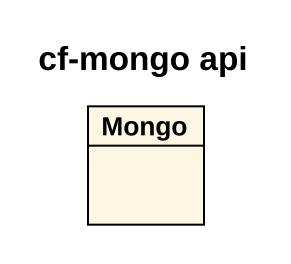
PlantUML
@startuml
title cf-mongo api
hide circle
hide empty members
class Mongo
@enduml
